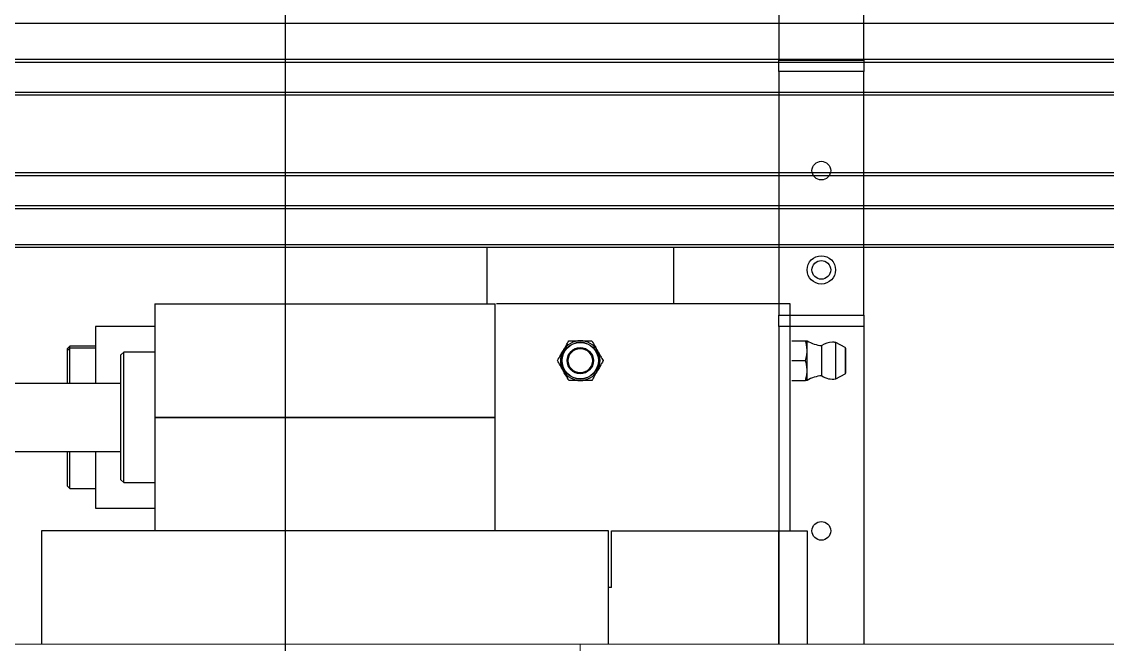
# Model space of a CAD drawing. Extents: x 500 to 100500, y -14500 to 21140.
# Drawn here: x 14202.2 to 14393.6, y -7259 to -7149.3 of the extents above; entities that cross this region are included whole.
import ezdxf

# ---------------------------------------------------------------- set-up
doc = ezdxf.new("R2010")
doc.units = 0
doc.linetypes.add('SLD-Solid', pattern=[0])
doc.layers.get('0').update_dxf_attribs({"linetype": 'CONTINUOUS'})
doc.layers.add('D', color=7, linetype='CONTINUOUS')
doc.layers.add('M06SMMF-001B', color=7, linetype='CONTINUOUS')
doc.layers.add('MODEL', color=7, linetype='SLD-Solid', lineweight=15)

# ---------------------------------------------------------------- blocks, each defined once
blk = doc.blocks.new('KSKDKFK')
at = {"layer": 'M06SMMF-001B'}
blk.add_line((-16618.91, -27307.19, -52.36), (-16618.91, -26698.19, -53.29), dxfattribs=at)
blk = doc.blocks.new('KCA$C73b08295')
at = {"layer": 'MODEL', "color": 1}
for p, q in [((707.5, 310), (227.5, 310)), ((717.5, 310), (707.5, 310)), ((717.5, 285), (717.5, 310)), ((717.5, 310), (727.5, 310)), ((727.5, 310), (815, 310))]:
    blk.add_line(p, q, dxfattribs=at)
blk = doc.blocks.new('LP F')
at = {"color": 2}
for p, q in [((14620.07, -93722.54), (15052.57, -93722.54)), ((14620.07, -93728.89), (15052.57, -93728.89)), ((14620.07, -93729.39), (15052.57, -93729.39)), ((14620.07, -93734.69), (15052.57, -93734.69)), ((14620.07, -93735.19), (15052.57, -93735.19)), ((14652.47, -93748.89), (15052.57, -93748.89)), ((14652.47, -93749.39), (15052.57, -93749.39)), ((14652.47, -93754.69), (15052.57, -93754.69)), ((14652.47, -93755.19), (15052.57, -93755.19)), ((14652.47, -93761.54), (15052.57, -93761.54)), ((14652.47, -93762.04), (15052.57, -93762.04)), ((14828.57, -93762.04), (14828.57, -93772.04)), ((14861.57, -93772.04), (14861.57, -93762.04)), ((14770.07, -93772.04), (14770.07, -93792.04)), ((14770.07, -93772.04), (14830.07, -93772.04)), ((14830.07, -93792.04), (14830.07, -93772.04)), ((14882.07, -93772.04), (14830.29, -93772.04)), ((14882.07, -93812.04), (14882.07, -93772.04)), ((14770.07, -93776.04), (14759.57, -93776.04)), ((14759.57, -93776.04), (14759.57, -93786.04)), ((14882.39, -93778.54), (14884.76, -93778.54)), ((14885.07, -93780.29), (14885.07, -93778.54)), ((14891.77, -93779.73), (14890.13, -93778.84)), ((14890.13, -93783.63), (14890.13, -93778.84)), ((14755.07, -93779.48), (14754.57, -93779.98)), ((14755.07, -93779.83), (14754.57, -93780.33)), ((14755.07, -93779.83), (14754.57, -93780.33)), ((14754.57, -93779.98), (14754.57, -93780.33)), ((14754.57, -93780.33), (14754.57, -93786.04)), ((14759.57, -93779.48), (14755.07, -93779.48)), ((14755.07, -93779.83), (14755.07, -93779.48)), ((14759.57, -93779.83), (14755.07, -93779.83)), ((14759.57, -93779.83), (14755.07, -93779.83)), ((14755.07, -93786.04), (14755.07, -93779.83)), ((14764.57, -93780.54), (14764.07, -93781.04)), ((14770.07, -93780.54), (14764.57, -93780.54)), ((14764.57, -93803.54), (14764.57, -93780.54)), ((14885.07, -93783.79), (14885.07, -93780.29)), ((14887.65, -93783.36), (14887.65, -93779.39)), ((14891.77, -93779.73), (14891.77, -93783.19)), ((14891.87, -93783.1), (14891.87, -93779.9)), ((14764.07, -93803.04), (14764.07, -93781.04)), ((14882.39, -93782.04), (14884.76, -93782.04)), ((14885.07, -93785.54), (14885.07, -93783.79)), ((14887.65, -93784.69), (14887.65, -93783.36)), ((14890.13, -93785.23), (14890.13, -93783.63)), ((14890.13, -93785.23), (14891.77, -93784.34)), ((14891.77, -93783.19), (14891.77, -93784.34)), ((14891.87, -93784.17), (14891.87, -93783.1)), ((14764.07, -93786.04), (14620.07, -93786.04)), ((14882.39, -93785.54), (14884.76, -93785.54)), ((14770.07, -93792.04), (14770.07, -93812.04)), ((14770.07, -93792.04), (14830.07, -93792.04)), ((14778.86, -93792.04), (14770.07, -93792.04)), ((14830.07, -93792.04), (14778.86, -93792.04)), ((14830.07, -93812.04), (14830.07, -93792.04)), ((14620.07, -93798.04), (14764.07, -93798.04)), ((14754.57, -93798.04), (14754.57, -93804.09)), ((14755.07, -93798.3), (14755.07, -93798.04)), ((14759.57, -93798), (14759.57, -93808.03)), ((14755.07, -93804.59), (14755.07, -93798.3)), ((14764.07, -93803.04), (14764.57, -93803.54)), ((14764.57, -93803.54), (14770.07, -93803.54)), ((14754.57, -93804.09), (14755.07, -93804.59)), ((14755.07, -93804.59), (14759.57, -93804.59)), ((14759.57, -93808.03), (14770.07, -93808.03)), ((14750.07, -93812.04), (14750.07, -93832.04)), ((14764.72, -93812.04), (14750.07, -93812.04)), ((14850.07, -93812.04), (14764.72, -93812.04)), ((14850.07, -93832.04), (14850.07, -93812.04)), ((14850.57, -93812.04), (14880.07, -93812.04)), ((14850.57, -93822.04), (14850.57, -93812.04)), ((14880.07, -93832.04), (14880.07, -93812.04)), ((14880.07, -93812.04), (14885.07, -93812.04)), ((14885.07, -93812.04), (14885.07, -93832.04)), ((14850.57, -93822.04), (14850.07, -93822.04))]:
    blk.add_line(p, q, dxfattribs=at)
for radius in [3.25, 3.19, 2.31, 2.13]:
    blk.add_circle((14845.07, -93782.04), radius, dxfattribs=at)
for centre, radius, start, end in [((14845.07, -93782.04), 3.5, 90, 150), ((14845.07, -93782.04), 3.5, 30, 90), ((14888.19, -93773.41), 6, 238.6687, 264.773), ((14889.53, -93782.04), 3.25, 90, 125.3746), ((14889.53, -93782.04), 3.25, 79.3613, 90), ((14845.07, -93782.04), 3.5, 150, 210), ((14845.07, -93782.04), 3.5, 330, 30), ((14891.67, -93779.9), 0.2, 0, 61.5872), ((14845.07, -93782.04), 3.5, 210, 270), ((14845.07, -93782.04), 3.5, 270, 330), ((14888.19, -93790.66), 6, 95.227, 121.3313), ((14889.53, -93782.04), 3.25, 234.6254, 280.6387), ((14891.67, -93784.17), 0.2, 298.4128, 0)]:
    blk.add_arc(centre, radius, start, end, dxfattribs=at)
for points, knots in [([(14842.04, -93780.29), (14842.22, -93779.97), (14842.57, -93779.38), (14842.9, -93778.8), (14843.05, -93778.54)], [0, 0, 0, 0, 0.535251, 1, 1, 1, 1]), ([(14842.04, -93780.29), (14842.22, -93779.97), (14842.57, -93779.38), (14842.9, -93778.8), (14843.05, -93778.54)], [0, 0, 0, 0, 0.535251, 1, 1, 1, 1]), ([(14843.05, -93778.54), (14843.44, -93778.54), (14844.1, -93778.54), (14844.79, -93778.54), (14845.07, -93778.54)], [0, 0, 0, 0, 0.581952, 1, 1, 1, 1]), ([(14843.05, -93778.54), (14843.44, -93778.54), (14844.1, -93778.54), (14844.79, -93778.54), (14845.07, -93778.54)], [0, 0, 0, 0, 0.581952, 1, 1, 1, 1]), ([(14845.07, -93778.54), (14845.44, -93778.54), (14846.12, -93778.54), (14846.79, -93778.54), (14847.09, -93778.54)], [0, 0, 0, 0, 0.535251, 1, 1, 1, 1]), ([(14845.07, -93778.54), (14845.44, -93778.54), (14846.12, -93778.54), (14846.79, -93778.54), (14847.09, -93778.54)], [0, 0, 0, 0, 0.535251, 1, 1, 1, 1]), ([(14847.09, -93778.54), (14847.29, -93778.87), (14847.62, -93779.44), (14847.96, -93780.04), (14848.1, -93780.29)], [0, 0, 0, 0, 0.581952, 1, 1, 1, 1]), ([(14847.09, -93778.54), (14847.29, -93778.87), (14847.62, -93779.44), (14847.96, -93780.04), (14848.1, -93780.29)], [0, 0, 0, 0, 0.5819524, 1, 1, 1, 1]), ([(14885.07, -93780.29), (14885.05, -93779.97), (14885.02, -93779.38), (14884.84, -93778.8), (14884.76, -93778.54)], [0, 0, 0, 0, 0.535251, 1, 1, 1, 1]), ([(14884.76, -93778.54), (14884.86, -93778.54), (14885.03, -93778.54), (14885.06, -93778.54), (14885.07, -93778.54)], [0, 0, 0, 0, 0.581952, 1, 1, 1, 1]), ([(14841.03, -93782.04), (14841.22, -93781.7), (14841.56, -93781.13), (14841.9, -93780.53), (14842.04, -93780.29)], [0, 0, 0, 0, 0.581952, 1, 1, 1, 1]), ([(14841.03, -93782.04), (14841.22, -93781.7), (14841.56, -93781.13), (14841.9, -93780.53), (14842.04, -93780.29)], [0, 0, 0, 0, 0.581952, 1, 1, 1, 1]), ([(14848.1, -93780.29), (14848.29, -93780.6), (14848.63, -93781.2), (14848.96, -93781.77), (14849.11, -93782.04)], [0, 0, 0, 0, 0.535251, 1, 1, 1, 1]), ([(14848.1, -93780.29), (14848.29, -93780.6), (14848.63, -93781.2), (14848.96, -93781.77), (14849.11, -93782.04)], [0, 0, 0, 0, 0.535251, 1, 1, 1, 1]), ([(14884.76, -93782.04), (14884.86, -93781.7), (14885.03, -93781.13), (14885.06, -93780.53), (14885.07, -93780.29)], [0, 0, 0, 0, 0.581952, 1, 1, 1, 1]), ([(14842.04, -93783.79), (14841.86, -93783.47), (14841.52, -93782.88), (14841.19, -93782.3), (14841.03, -93782.04)], [0, 0, 0, 0, 0.535251, 1, 1, 1, 1]), ([(14842.04, -93783.79), (14841.86, -93783.47), (14841.52, -93782.88), (14841.19, -93782.3), (14841.03, -93782.04)], [0, 0, 0, 0, 0.535251, 1, 1, 1, 1]), ([(14849.11, -93782.04), (14848.92, -93782.37), (14848.59, -93782.94), (14848.25, -93783.54), (14848.1, -93783.79)], [0, 0, 0, 0, 0.581952, 1, 1, 1, 1]), ([(14849.11, -93782.04), (14848.92, -93782.37), (14848.59, -93782.94), (14848.25, -93783.54), (14848.1, -93783.79)], [0, 0, 0, 0, 0.581952, 1, 1, 1, 1]), ([(14885.07, -93783.79), (14885.05, -93783.47), (14885.02, -93782.88), (14884.84, -93782.3), (14884.76, -93782.04)], [0, 0, 0, 0, 0.535251, 1, 1, 1, 1]), ([(14843.05, -93785.54), (14842.86, -93785.2), (14842.53, -93784.63), (14842.18, -93784.03), (14842.04, -93783.79)], [0, 0, 0, 0, 0.5819524, 1, 1, 1, 1]), ([(14843.05, -93785.54), (14842.86, -93785.2), (14842.53, -93784.63), (14842.18, -93784.03), (14842.04, -93783.79)], [0, 0, 0, 0, 0.5819524, 1, 1, 1, 1]), ([(14848.1, -93783.79), (14847.92, -93784.1), (14847.58, -93784.7), (14847.25, -93785.27), (14847.09, -93785.54)], [0, 0, 0, 0, 0.535251, 1, 1, 1, 1]), ([(14848.1, -93783.79), (14847.92, -93784.1), (14847.58, -93784.7), (14847.25, -93785.27), (14847.09, -93785.54)], [0, 0, 0, 0, 0.535251, 1, 1, 1, 1]), ([(14884.76, -93785.54), (14884.86, -93785.2), (14885.03, -93784.63), (14885.06, -93784.03), (14885.07, -93783.79)], [0, 0, 0, 0, 0.5819524, 1, 1, 1, 1]), ([(14845.07, -93785.54), (14844.71, -93785.54), (14844.02, -93785.54), (14843.36, -93785.54), (14843.05, -93785.54)], [0, 0, 0, 0, 0.535251, 1, 1, 1, 1]), ([(14845.07, -93785.54), (14844.71, -93785.54), (14844.02, -93785.54), (14843.36, -93785.54), (14843.05, -93785.54)], [0, 0, 0, 0, 0.535251, 1, 1, 1, 1]), ([(14847.09, -93785.54), (14846.71, -93785.54), (14846.04, -93785.54), (14845.36, -93785.54), (14845.07, -93785.54)], [0, 0, 0, 0, 0.581952, 1, 1, 1, 1]), ([(14847.09, -93785.54), (14846.71, -93785.54), (14846.04, -93785.54), (14845.36, -93785.54), (14845.07, -93785.54)], [0, 0, 0, 0, 0.581952, 1, 1, 1, 1]), ([(14885.07, -93785.54), (14885.05, -93785.54), (14885.02, -93785.54), (14884.84, -93785.54), (14884.76, -93785.54)], [0, 0, 0, 0, 0.535251, 1, 1, 1, 1])]:
    blk.add_open_spline(points, degree=3, knots=knots, dxfattribs=at)
blk = doc.blocks.new('SP F')
at = {"color": 3}
for p, q in [((15442.12, -97618.31), (15442.12, -97626.31)), ((15457.12, -97626.31), (15457.12, -97618.31)), ((15442.12, -97626.31), (15457.12, -97626.31)), ((15442.12, -97628.31), (15442.12, -97626.31)), ((15457.12, -97626.31), (15457.12, -97628.31)), ((15457.12, -97628.31), (15442.12, -97628.31)), ((15442.12, -97628.31), (15442.12, -97671.31)), ((15457.12, -97671.31), (15457.12, -97628.31)), ((15442.12, -97671.31), (15457.12, -97671.31)), ((15442.12, -97673.31), (15442.12, -97671.31)), ((15457.12, -97671.31), (15457.12, -97673.31)), ((15457.12, -97673.31), (15442.12, -97673.31)), ((15442.12, -97673.31), (15442.12, -97729.31)), ((15457.12, -97673.31), (15457.12, -97729.31))]:
    blk.add_line(p, q, dxfattribs=at)
for centre, radius in [((15449.62, -97645.81), 1.65), ((15449.62, -97663.31), 2.5), ((15449.62, -97663.31), 1.65), ((15449.62, -97709.31), 1.65)]:
    blk.add_circle(centre, radius, dxfattribs=at)

msp = doc.modelspace()

# ---------------------------------------------------------------- block references
at = {"color": 0}
for name, p in [('SP F', (-1106.4, 90470.27, -139.53)), ('LP F', (-544.35, 86573, -139.53))]:
    msp.add_blockref(name, p, dxfattribs=at)
at = {"layer": 'D'}
msp.add_blockref('KSKDKFK', (30867.63, 19738.15, -55.27), dxfattribs=at)
at = {"layer": 'M06SMMF-001B'}
msp.add_blockref('KCA$C73b08295', (13583.22, -7569.04, -139.53), dxfattribs=at)

doc.saveas('drawing.dxf')
